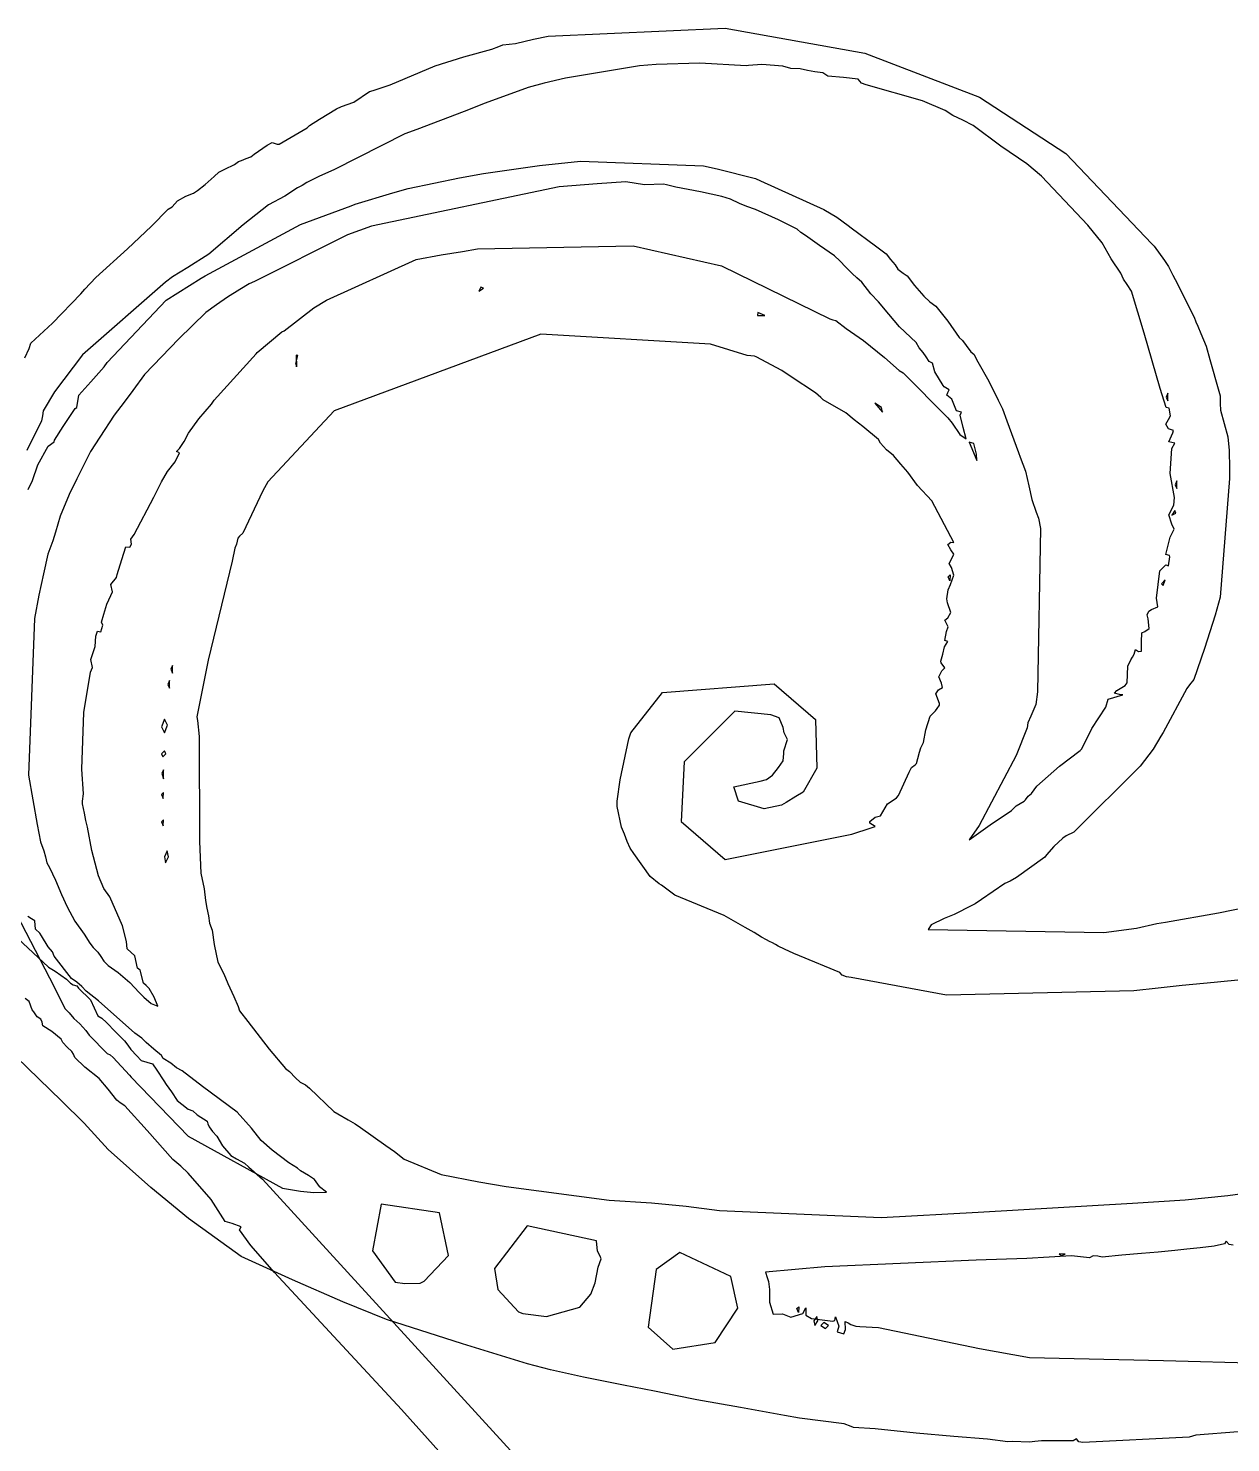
# Model space of a CAD drawing. Extents: x 0 to 208, y 1 to 205.
# Drawn here: x 180.509 to 184.62, y 200.61 to 205.447 of the extents above; entities that cross this region are included whole.
import ezdxf

# ---------------------------------------------------------------- set-up
doc = ezdxf.new("R2010")
doc.units = 0

msp = doc.modelspace()

# ---------------------------------------------------------------- linework, layer by layer
at = {"layer": 'test'}
for p, q in [((182.175082, 205.39548), (182.236017, 205.410325)), ((182.236017, 205.410325), (182.285947, 205.419666)), ((182.285947, 205.419666), (182.891127, 205.447042)), ((182.891127, 205.447042), (183.36839, 205.362313)), ((181.998149, 205.349986), (182.093604, 205.376204)), ((182.093604, 205.376204), (182.117593, 205.385094)), ((182.117593, 205.385094), (182.131846, 205.38992)), ((182.131846, 205.38992), (182.175082, 205.39548)), ((183.36839, 205.362313), (183.761356, 205.211968)), ((181.746401, 205.253449), (181.899904, 205.319108)), ((181.899904, 205.319108), (181.998149, 205.349986)), ((182.598481, 205.318348), (182.345119, 205.277025)), ((182.655357, 205.32371), (182.598481, 205.318348)), ((182.805307, 205.327746), (182.655357, 205.32371)), ((182.962852, 205.319166), (182.805307, 205.327746)), ((182.970613, 205.319282), (182.962852, 205.319166)), ((183.016511, 205.323628), (182.970613, 205.319282)), ((183.088898, 205.317843), (183.016511, 205.323628)), ((183.11554, 205.310082), (183.088898, 205.317843)), ((182.345119, 205.277025), (182.272729, 205.259245)), ((183.147855, 205.308388), (183.11554, 205.310082)), ((183.172408, 205.302941), (183.147855, 205.308388)), ((183.198259, 205.297777), (183.172408, 205.302941)), ((183.225607, 205.294955), (183.198259, 205.297777)), ((183.242399, 205.283412), (183.225607, 205.294955)), ((183.296506, 205.278557), (183.242399, 205.283412)), ((183.346237, 205.273506), (183.296506, 205.278557)), ((183.357554, 205.259931), (183.346237, 205.273506)), ((181.622526, 205.194321), (181.675854, 205.230787)), ((181.675854, 205.230787), (181.68782, 205.234371)), ((181.68782, 205.234371), (181.746401, 205.253449)), ((182.218438, 205.244231), (182.071228, 205.190648)), ((182.272729, 205.259245), (182.218438, 205.244231)), ((183.373189, 205.253976), (183.357554, 205.259931)), ((183.566469, 205.198912), (183.373189, 205.253976)), ((181.504339, 205.136485), (181.562886, 205.171348)), ((181.562886, 205.171348), (181.580243, 205.179815)), ((181.580243, 205.179815), (181.622526, 205.194321)), ((182.071228, 205.190648), (181.998838, 205.162849)), ((183.643993, 205.166397), (183.566469, 205.198912)), ((183.761356, 205.211968), (184.056086, 205.018556)), ((181.47073, 205.114133), (181.504339, 205.136485)), ((181.998838, 205.162849), (181.836834, 205.10076)), ((183.669816, 205.148758), (183.643993, 205.166397)), ((183.703505, 205.132587), (183.669816, 205.148758)), ((183.738658, 205.114807), (183.703505, 205.132587)), ((181.366494, 205.050543), (181.462968, 205.107134)), ((181.462968, 205.107134), (181.47073, 205.114133)), ((181.79688, 205.08569), (181.556128, 204.964586)), ((181.836834, 205.10076), (181.79688, 205.08569)), ((183.834269, 205.043921), (183.738658, 205.114807)), ((181.281107, 205.016504), (181.325967, 205.047825)), ((181.325967, 205.047825), (181.343182, 205.05615)), ((181.343182, 205.05615), (181.360454, 205.050816)), ((181.360454, 205.050816), (181.366494, 205.050543)), ((183.92217, 204.983156), (183.834269, 205.043921)), ((181.181271, 204.965563), (181.21408, 204.980972)), ((181.21408, 204.980972), (181.227796, 204.991189)), ((181.227796, 204.991189), (181.237532, 204.995253)), ((181.237532, 204.995253), (181.253591, 205.001659)), ((181.253591, 205.001659), (181.270242, 205.007811)), ((181.270242, 205.007811), (181.281107, 205.016504)), ((182.065791, 204.950911), (182.257106, 204.978202)), ((182.257106, 204.978202), (182.39671, 204.992652)), ((182.39671, 204.992652), (182.81704, 204.976255)), ((182.81704, 204.976255), (182.863578, 204.966801)), ((183.972999, 204.941683), (183.92217, 204.983156)), ((184.056086, 205.018556), (184.349842, 204.710533)), ((181.113264, 204.912646), (181.145034, 204.939768)), ((181.145034, 204.939768), (181.160076, 204.955375)), ((181.160076, 204.955375), (181.181271, 204.965563)), ((181.50184, 204.940794), (181.460935, 204.919825)), ((181.556128, 204.964586), (181.50184, 204.940794)), ((181.807258, 204.898881), (181.98306, 204.936151)), ((181.98306, 204.936151), (182.065791, 204.950911)), ((182.863578, 204.966801), (182.995604, 204.932979)), ((182.995604, 204.932979), (183.012029, 204.925218)), ((184.131455, 204.774102), (183.972999, 204.941683)), ((181.047112, 204.872853), (181.074233, 204.883521)), ((181.074233, 204.883521), (181.08809, 204.89227)), ((181.08809, 204.89227), (181.113264, 204.912646)), ((181.429918, 204.901114), (181.385968, 204.872858)), ((181.445441, 204.909891), (181.429918, 204.901114)), ((181.460935, 204.919825), (181.445441, 204.909891)), ((181.626283, 204.846159), (181.755552, 204.884544)), ((182.324101, 204.904788), (181.682938, 204.770518)), ((181.755552, 204.884544), (181.807258, 204.898881)), ((182.453367, 204.915146), (182.324101, 204.904788)), ((182.551608, 204.921609), (182.453367, 204.915146)), ((182.616051, 204.9119), (182.551608, 204.921609)), ((182.680683, 204.913876), (182.616051, 204.9119)), ((182.69121, 204.911336), (182.680683, 204.913876)), ((182.722251, 204.903208), (182.69121, 204.911336)), ((182.807567, 204.888024), (182.722251, 204.903208)), ((182.879559, 204.872333), (182.807567, 204.888024)), ((183.012029, 204.925218), (183.229199, 204.827318)), ((180.987083, 204.82846), (181.000799, 204.836221)), ((181.000799, 204.836221), (181.010536, 204.84655)), ((181.010536, 204.84655), (181.019002, 204.856879)), ((181.019002, 204.856879), (181.047112, 204.872853)), ((181.330243, 204.842849), (181.243776, 204.775446)), ((181.385968, 204.872858), (181.330243, 204.842849)), ((181.460824, 204.783986), (181.613357, 204.839442)), ((181.613357, 204.839442), (181.626283, 204.846159)), ((182.909263, 204.862286), (182.879559, 204.872333)), ((182.940059, 204.847836), (182.909263, 204.862286)), ((182.965261, 204.837478), (182.940059, 204.847836)), ((182.99479, 204.827149), (182.965261, 204.837478)), ((180.929925, 204.770308), (180.987083, 204.82846)), ((181.43994, 204.775547), (181.460824, 204.783986)), ((183.074044, 204.791767), (182.99479, 204.827149)), ((183.137115, 204.760683), (183.074044, 204.791767)), ((183.229199, 204.827318), (183.273153, 204.801551)), ((183.273153, 204.801551), (183.311933, 204.773213)), ((180.848193, 204.692759), (180.929925, 204.770308)), ((181.113573, 204.601077), (181.43994, 204.775547)), ((181.243776, 204.775446), (181.126716, 204.674506)), ((181.600207, 204.740846), (181.282213, 204.581244)), ((181.682938, 204.770518), (181.600207, 204.740846)), ((183.150266, 204.748886), (183.137115, 204.760683)), ((183.165647, 204.738472), (183.150266, 204.748886)), ((183.21393, 204.7039), (183.165647, 204.738472)), ((183.311933, 204.773213), (183.322149, 204.765226)), ((183.322149, 204.765226), (183.405193, 204.703177)), ((184.180451, 204.713447), (184.131455, 204.774102)), ((180.739416, 204.594715), (180.848193, 204.692759)), ((181.993145, 204.68417), (182.044851, 204.693399)), ((182.044851, 204.693399), (182.577429, 204.702599)), ((182.577429, 204.702599), (182.878551, 204.635154)), ((183.265483, 204.668425), (183.21393, 204.7039)), ((183.405193, 204.703177), (183.441585, 204.675519)), ((184.210578, 204.659156), (184.180451, 204.713447)), ((184.349842, 204.710533), (184.358055, 204.701756)), ((184.358055, 204.701756), (184.392957, 204.652556)), ((181.126716, 204.674506), (181.054716, 204.628574)), ((181.528109, 204.517546), (181.835389, 204.656597)), ((181.835389, 204.656597), (181.920755, 204.672712)), ((181.920755, 204.672712), (181.993145, 204.68417)), ((183.283517, 204.651943), (183.265483, 204.668425)), ((183.304345, 204.630663), (183.283517, 204.651943)), ((183.441585, 204.675519), (183.456713, 204.656667)), ((183.456713, 204.656667), (183.47263, 204.637814)), ((183.47263, 204.637814), (183.481125, 204.623054)), ((184.244188, 204.610035), (184.210578, 204.659156)), ((184.392957, 204.652556), (184.407322, 204.632603)), ((180.702002, 204.55528), (180.739416, 204.594715)), ((181.002287, 204.597663), (180.978581, 204.578951)), ((180.980127, 204.516899), (181.099744, 204.5923)), ((181.054716, 204.628574), (181.002287, 204.597663)), ((181.099744, 204.5923), (181.113573, 204.601077)), ((182.878551, 204.635154), (183.249614, 204.453039)), ((183.325286, 204.608932), (183.304345, 204.630663)), ((183.34126, 204.593579), (183.325286, 204.608932)), ((183.358081, 204.579384), (183.34126, 204.593579)), ((183.481125, 204.623054), (183.499836, 204.610128)), ((183.499836, 204.610128), (183.513919, 204.600307)), ((183.513919, 204.600307), (183.53915, 204.567338)), ((184.253078, 204.589348), (184.244188, 204.610035)), ((184.265609, 204.571258), (184.253078, 204.589348)), ((184.407322, 204.632603), (184.421659, 204.603235)), ((184.421659, 204.603235), (184.429844, 204.587911)), ((184.429844, 204.587911), (184.494168, 204.458786)), ((180.68854, 204.539419), (180.702002, 204.55528)), ((180.978581, 204.578951), (180.694564, 204.330759)), ((181.232302, 204.554066), (181.190486, 204.527283)), ((181.264123, 204.573144), (181.232302, 204.554066)), ((181.282213, 204.581244), (181.264123, 204.573144)), ((182.055714, 204.562298), (182.049393, 204.548017)), ((182.049393, 204.548017), (182.065451, 204.558234)), ((182.065451, 204.558234), (182.055714, 204.562298)), ((182.065451, 204.558234), (182.065451, 204.558234)), ((183.389847, 204.538964), (183.358081, 204.579384)), ((183.53915, 204.567338), (183.570462, 204.531318)), ((184.280595, 204.548003), (184.265609, 204.571258)), ((184.324308, 204.404081), (184.280595, 204.548003)), ((180.591681, 204.438341), (180.68854, 204.539419)), ((180.778299, 204.304053), (180.980127, 204.516899)), ((181.152609, 204.501431), (181.116445, 204.47558)), ((181.190486, 204.527283), (181.152609, 204.501431)), ((181.383645, 204.41259), (181.485716, 204.491553)), ((181.485716, 204.491553), (181.528109, 204.517546)), ((183.415078, 204.511983), (183.389847, 204.538964)), ((183.451276, 204.469704), (183.415078, 204.511983)), ((183.570462, 204.531318), (183.591149, 204.511873)), ((183.591149, 204.511873), (183.611836, 204.497338)), ((183.611836, 204.497338), (183.653094, 204.446005)), ((181.116445, 204.47558), (181.023272, 204.385376)), ((183.003388, 204.475469), (183.001413, 204.465281)), ((183.001413, 204.465281), (183.027264, 204.465281)), ((183.027264, 204.465281), (183.003388, 204.475469)), ((183.027264, 204.465281), (183.027264, 204.465281)), ((183.249614, 204.453039), (183.259943, 204.449765)), ((183.259943, 204.449765), (183.270301, 204.447507)), ((183.270301, 204.447507), (183.304766, 204.420357)), ((183.487468, 204.425832), (183.451276, 204.469704)), ((183.653094, 204.446005), (183.691868, 204.390029)), ((184.494168, 204.458786), (184.500743, 204.443235)), ((184.500743, 204.443235), (184.50746, 204.427995)), ((180.518177, 204.37085), (180.591681, 204.438341)), ((181.291429, 204.338789), (181.375715, 204.408696)), ((181.375715, 204.408696), (181.383645, 204.41259)), ((182.261682, 204.40109), (181.554208, 204.138451)), ((182.841098, 204.367401), (182.261682, 204.40109)), ((183.304766, 204.420357), (183.364574, 204.379226)), ((183.544237, 204.372679), (183.487468, 204.425832)), ((184.378148, 204.215726), (184.324308, 204.404081)), ((184.50746, 204.427995), (184.517564, 204.403837)), ((184.517564, 204.403837), (184.535231, 204.359613)), ((180.497207, 204.320688), (180.511516, 204.3518)), ((180.511516, 204.3518), (180.518177, 204.37085)), ((181.023272, 204.385376), (180.906071, 204.263211)), ((182.967023, 204.328065), (182.841098, 204.367401)), ((183.364574, 204.379226), (183.436103, 204.320846)), ((183.554566, 204.353967), (183.544237, 204.372679)), ((183.568085, 204.338699), (183.554566, 204.353967)), ((183.691868, 204.390029), (183.702311, 204.38001)), ((183.702311, 204.38001), (183.715236, 204.36192)), ((183.715236, 204.36192), (183.731351, 204.341233)), ((184.535231, 204.359613), (184.548157, 204.31398)), ((180.694564, 204.330759), (180.598224, 204.204284)), ((180.768224, 204.28949), (180.778299, 204.304053)), ((181.145027, 204.175908), (181.287591, 204.334274)), ((181.287591, 204.334274), (181.291429, 204.338789)), ((181.424064, 204.300274), (181.43064, 204.328711)), ((181.42429, 204.300286), (181.424064, 204.300274)), ((181.425701, 204.289505), (181.42429, 204.300286)), ((181.43064, 204.328711), (181.425137, 204.329276)), ((181.425137, 204.329276), (181.425701, 204.289505)), ((182.991887, 204.326372), (182.967023, 204.328065)), ((182.997785, 204.32355), (182.991887, 204.326372)), ((183.085274, 204.277356), (182.997785, 204.32355)), ((183.436103, 204.320846), (183.485743, 204.276896)), ((183.578442, 204.323177), (183.568085, 204.338699)), ((183.588292, 204.307514), (183.578442, 204.323177)), ((183.600004, 204.302349), (183.588292, 204.307514)), ((183.608047, 204.27212), (183.600004, 204.302349)), ((183.731351, 204.341233), (183.741935, 204.332286)), ((183.741935, 204.332286), (183.755622, 204.305927)), ((183.755622, 204.305927), (183.792989, 204.239912)), ((184.548157, 204.31398), (184.578606, 204.205897)), ((180.723365, 204.237829), (180.768224, 204.28949)), ((180.906071, 204.263211), (180.866678, 204.208906)), ((183.117453, 204.255483), (183.085274, 204.277356)), ((183.200138, 204.200055), (183.117453, 204.255483)), ((183.485743, 204.276896), (183.500306, 204.268768)), ((183.500306, 204.268768), (183.652926, 204.114539)), ((183.636416, 204.225757), (183.608047, 204.27212)), ((180.598224, 204.204284), (180.560438, 204.138936)), ((180.681723, 204.193018), (180.723365, 204.237829)), ((180.866678, 204.208906), (180.836884, 204.168195)), ((183.639888, 204.220536), (183.636416, 204.225757)), ((183.656877, 204.21125), (183.639888, 204.220536)), ((183.648834, 204.192031), (183.652898, 204.201514)), ((183.652898, 204.201514), (183.656877, 204.21125)), ((183.792989, 204.239912), (183.825227, 204.17497)), ((184.399456, 204.150846), (184.378148, 204.215726)), ((184.578606, 204.205897), (184.583319, 204.18998)), ((180.674526, 204.149883), (180.681723, 204.193018)), ((180.836884, 204.168195), (180.80269, 204.123977)), ((181.092325, 204.11162), (181.135177, 204.161825)), ((181.135177, 204.161825), (181.145027, 204.175908)), ((183.218229, 204.184843), (183.200138, 204.200055)), ((183.22599, 204.176941), (183.218229, 204.184843)), ((183.303937, 204.131766), (183.22599, 204.176941)), ((183.425385, 204.149873), (183.403033, 204.165395)), ((183.403033, 204.165395), (183.429251, 204.134765)), ((183.666812, 204.178569), (183.648834, 204.192031)), ((183.675335, 204.156443), (183.666812, 204.178569)), ((183.68239, 204.138522), (183.675335, 204.156443)), ((183.825227, 204.17497), (183.83931, 204.145543)), ((184.404314, 204.198993), (184.399093, 204.186068)), ((184.399093, 204.186068), (184.404314, 204.173142)), ((184.404314, 204.173142), (184.404314, 204.198993)), ((184.404314, 204.198993), (184.404314, 204.198993)), ((184.583319, 204.18998), (184.583601, 204.164241)), ((184.583601, 204.164241), (184.585294, 204.141043)), ((180.55468, 204.104674), (180.503584, 204.003802)), ((180.55722, 204.122059), (180.55468, 204.104674)), ((180.560438, 204.138936), (180.55722, 204.122059)), ((180.630595, 204.088441), (180.668769, 204.147343)), ((180.668769, 204.147343), (180.674526, 204.149883)), ((180.80269, 204.123977), (180.75368, 204.049002)), ((181.057081, 204.062006), (181.092325, 204.11162)), ((181.554208, 204.138451), (181.327564, 203.896355)), ((183.331905, 204.108511), (183.303937, 204.131766)), ((183.36234, 204.085255), (183.331905, 204.108511)), ((183.425413, 204.149892), (183.425385, 204.149873)), ((183.429251, 204.134765), (183.425413, 204.149892)), ((183.652926, 204.114539), (183.667715, 204.096984)), ((183.699352, 204.134486), (183.68239, 204.138522)), ((183.694893, 204.123987), (183.699352, 204.134486)), ((183.704968, 204.082295), (183.694893, 204.123987)), ((183.83931, 204.145543), (183.853844, 204.104991)), ((183.853844, 204.104991), (183.894148, 203.99666)), ((184.397875, 204.092962), (184.407301, 204.109049)), ((184.408995, 204.147883), (184.399456, 204.150846)), ((184.407301, 204.109049), (184.413256, 204.121354)), ((184.413256, 204.121354), (184.408995, 204.147883)), ((184.585294, 204.141043), (184.609735, 204.050283)), ((180.598374, 204.038648), (180.628338, 204.085139)), ((180.628338, 204.085139), (180.630595, 204.088441)), ((181.042433, 204.033566), (181.057081, 204.062006)), ((183.415922, 204.041305), (183.36234, 204.085255)), ((183.667715, 204.096984), (183.694102, 204.058529)), ((183.694102, 204.058529), (183.715833, 204.043515)), ((183.715833, 204.043515), (183.704968, 204.082295)), ((184.407499, 204.077017), (184.397875, 204.092962)), ((184.423783, 204.072191), (184.407499, 204.077017)), ((184.408261, 204.033492), (184.421808, 204.06426)), ((184.421808, 204.06426), (184.423783, 204.072191)), ((180.541602, 203.954572), (180.576812, 204.01782)), ((180.576812, 204.01782), (180.597527, 204.033343)), ((180.597527, 204.033343), (180.598374, 204.038648)), ((180.75368, 204.049002), (180.721481, 203.999881)), ((181.015876, 203.999333), (181.025528, 204.010283)), ((181.025528, 204.010283), (181.042433, 204.033566)), ((183.422498, 204.028746), (183.415922, 204.041305)), ((183.443185, 204.005604), (183.422498, 204.028746)), ((183.741732, 204.026756), (183.725307, 204.032005)), ((183.725307, 204.032005), (183.752231, 203.968912)), ((183.750735, 203.99086), (183.741732, 204.026756)), ((184.418449, 204.030952), (184.408261, 204.033492)), ((184.412212, 203.925006), (184.418929, 204.010322)), ((184.428637, 204.028412), (184.418449, 204.030952)), ((184.418929, 204.010322), (184.428637, 204.028412)), ((184.609735, 204.050283), (184.614871, 204.003745)), ((180.721481, 203.999881), (180.67505, 203.90681)), ((180.984832, 203.931264), (181.010683, 203.964744)), ((181.010683, 203.964744), (181.026206, 203.994761)), ((181.026206, 203.994761), (181.015876, 203.999333)), ((183.46644, 203.986046), (183.443185, 204.005604)), ((183.492094, 203.956881), (183.46644, 203.986046)), ((183.75082, 203.990869), (183.750735, 203.99086)), ((183.752231, 203.968912), (183.75082, 203.990869)), ((183.894148, 203.99666), (183.899764, 203.980291)), ((183.899764, 203.980291), (183.917629, 203.932324)), ((184.614871, 204.003745), (184.615436, 203.942234)), ((180.523766, 203.901251), (180.541602, 203.954572)), ((180.964145, 203.896519), (180.984832, 203.931264)), ((183.515462, 203.929534), (183.492094, 203.956881)), ((183.54927, 203.88389), (183.515462, 203.929534)), ((183.917629, 203.932324), (183.929539, 203.882549)), ((184.427254, 203.842276), (184.412212, 203.925006)), ((184.615436, 203.942234), (184.615441, 203.907436)), ((180.508836, 203.869981), (180.523766, 203.901251)), ((180.67505, 203.90681), (180.649311, 203.852516)), ((180.938717, 203.843428), (180.954719, 203.875832)), ((180.954719, 203.875832), (180.964145, 203.896519)), ((181.311223, 203.865407), (181.243067, 203.720348)), ((181.327564, 203.896355), (181.311223, 203.865407)), ((183.597451, 203.83094), (183.54927, 203.88389)), ((183.929539, 203.882549), (183.940009, 203.836013)), ((184.435343, 203.899096), (184.430122, 203.88617)), ((184.430122, 203.88617), (184.435343, 203.873244)), ((184.435343, 203.873244), (184.435343, 203.899096)), ((184.435343, 203.899096), (184.435343, 203.899096)), ((184.615441, 203.907436), (184.583446, 203.502193)), ((180.649311, 203.852516), (180.617798, 203.778565)), ((180.871071, 203.715954), (180.938717, 203.843428)), ((183.673111, 203.688855), (183.597451, 203.83094)), ((183.940009, 203.836013), (183.955023, 203.792049)), ((184.408063, 203.782809), (184.424714, 203.816932)), ((184.424714, 203.816932), (184.427254, 203.842276)), ((180.617798, 203.778565), (180.602276, 203.723755)), ((183.955023, 203.792049), (183.962587, 203.771362)), ((183.962587, 203.771362), (183.969558, 203.736267)), ((184.418759, 203.751784), (184.408063, 203.782809)), ((184.428372, 203.798199), (184.418156, 203.78214)), ((184.418156, 203.78214), (184.432436, 203.788462)), ((184.432436, 203.788462), (184.428372, 203.798199)), ((184.432436, 203.788462), (184.432436, 203.788462)), ((180.602276, 203.723755), (180.592511, 203.694294)), ((181.243067, 203.720348), (181.230988, 203.710301)), ((183.969558, 203.736267), (183.959229, 203.177837)), ((184.412579, 203.706995), (184.426831, 203.734822)), ((184.426831, 203.734822), (184.418759, 203.751784)), ((180.592511, 203.694294), (180.576058, 203.648275)), ((180.828343, 203.630381), (180.842172, 203.673649)), ((180.842172, 203.673649), (180.855831, 203.672802)), ((180.855831, 203.672802), (180.862012, 203.682595)), ((180.859472, 203.700036), (180.871071, 203.715954)), ((180.862012, 203.682595), (180.859472, 203.700036)), ((181.221025, 203.682812), (181.215494, 203.668927)), ((181.225738, 203.703499), (181.221025, 203.682812)), ((181.230988, 203.710301), (181.225738, 203.703499)), ((183.652735, 203.681347), (183.662923, 203.689701)), ((183.662923, 203.66385), (183.652735, 203.681347)), ((183.662923, 203.689701), (183.673111, 203.688855)), ((184.398157, 203.647881), (184.412579, 203.706995)), ((180.576058, 203.648275), (180.560931, 203.581058)), ((180.813441, 203.579127), (180.828343, 203.630381)), ((181.205954, 203.624976), (181.123754, 203.286298)), ((181.215494, 203.668927), (181.205954, 203.624976)), ((183.656997, 203.617311), (183.665125, 203.631451)), ((183.673253, 203.648327), (183.662923, 203.66385)), ((183.665125, 203.631451), (183.673253, 203.648327)), ((184.410406, 203.644636), (184.398157, 203.647881)), ((184.407329, 203.608759), (184.411535, 203.639781)), ((184.411535, 203.639781), (184.410406, 203.644636)), ((180.560931, 203.581058), (180.545691, 203.508668)), ((180.810901, 203.569503), (180.813441, 203.579127)), ((183.653824, 203.571588), (183.660061, 203.577825)), ((183.665125, 203.603172), (183.656997, 203.617311)), ((183.660061, 203.577825), (183.659214, 203.558013)), ((183.662274, 203.544924), (183.673253, 203.576558)), ((183.673253, 203.576558), (183.665125, 203.603172)), ((184.365899, 203.497954), (184.377781, 203.591516)), ((184.377781, 203.591516), (184.398355, 203.612203)), ((184.398355, 203.612203), (184.407329, 203.608759)), ((180.791541, 203.544978), (180.810901, 203.569503)), ((180.79727, 203.52034), (180.791541, 203.544978)), ((183.649123, 203.495809), (183.654259, 203.526834)), ((183.659214, 203.558013), (183.653796, 203.571588)), ((183.653796, 203.571588), (183.653824, 203.571588)), ((183.654259, 203.526834), (183.662274, 203.544924)), ((184.395471, 203.560692), (184.38263, 203.547935)), ((184.38263, 203.547935), (184.388415, 203.54215)), ((184.388415, 203.54215), (184.395471, 203.560692)), ((184.395471, 203.560692), (184.395471, 203.560692)), ((180.545691, 203.508668), (180.530507, 203.428331)), ((180.767637, 203.443793), (180.777994, 203.477606)), ((180.777994, 203.477606), (180.79092, 203.50795)), ((180.79092, 203.50795), (180.79727, 203.52034)), ((183.651973, 203.482883), (183.649123, 203.495809)), ((183.662754, 203.449273), (183.651973, 203.482883)), ((184.371007, 203.468919), (184.365899, 203.497954)), ((184.583446, 203.502193), (184.566964, 203.440144)), ((180.530507, 203.428331), (180.509369, 202.893362)), ((180.759057, 203.416643), (180.767637, 203.443793)), ((183.642378, 203.423422), (183.652566, 203.431183)), ((183.652566, 203.431183), (183.662754, 203.449273)), ((184.333698, 203.441261), (184.339766, 203.453679)), ((184.338016, 203.427375), (184.333698, 203.441261)), ((184.340951, 203.394096), (184.338016, 203.427375)), ((184.339766, 203.453679), (184.348627, 203.459492)), ((184.348627, 203.459492), (184.371007, 203.468919)), ((184.566964, 203.440144), (184.530312, 203.326389)), ((180.739753, 203.368637), (180.745341, 203.385599)), ((180.745341, 203.385599), (180.757307, 203.383059)), ((180.757307, 203.383059), (180.764222, 203.40606)), ((180.764222, 203.40606), (180.759057, 203.416643)), ((183.642236, 203.353626), (183.648135, 203.383911)), ((183.6533, 203.400167), (183.642378, 203.423422)), ((183.648135, 203.383911), (183.6533, 203.400167)), ((184.315043, 203.348514), (184.315607, 203.380098)), ((184.315607, 203.380098), (184.325542, 203.384698)), ((184.325542, 203.384698), (184.340951, 203.394096)), ((180.722848, 203.288407), (180.737778, 203.33341)), ((180.737778, 203.33341), (180.739753, 203.368637)), ((183.635068, 203.30641), (183.641333, 203.332374)), ((183.641333, 203.332374), (183.652566, 203.349675)), ((183.652566, 203.349675), (183.642236, 203.353626)), ((184.314478, 203.316934), (184.315043, 203.348514)), ((180.729142, 203.261737), (180.722848, 203.288407)), ((181.123754, 203.286298), (181.085508, 203.0924)), ((183.62821, 203.282534), (183.635068, 203.30641)), ((183.629339, 203.276861), (183.62821, 203.282534)), ((184.268363, 203.265682), (184.2781, 203.287639)), ((184.2781, 203.287639), (184.283998, 203.296811)), ((184.283998, 203.296811), (184.289615, 203.306435)), ((184.289615, 203.306435), (184.294187, 203.32255)), ((184.294187, 203.32255), (184.304855, 203.315522)), ((184.304855, 203.315522), (184.314478, 203.316934)), ((184.530312, 203.326389), (184.493375, 203.220392)), ((180.698549, 203.106907), (180.721268, 203.245707)), ((180.721268, 203.245707), (180.729142, 203.261737)), ((181.002061, 203.268276), (180.99684, 203.25535)), ((180.99684, 203.25535), (181.002061, 203.242425)), ((181.002061, 203.242425), (181.002061, 203.268276)), ((181.002061, 203.268276), (181.002061, 203.268276)), ((183.621606, 203.229504), (183.631935, 203.250191)), ((183.642265, 203.259928), (183.629339, 203.276861)), ((183.631935, 203.250191), (183.642265, 203.259928)), ((184.265823, 203.209057), (184.268363, 203.265682)), ((180.991703, 203.216568), (180.986482, 203.203642)), ((180.986482, 203.203642), (180.991703, 203.190716)), ((180.991703, 203.216567), (180.991703, 203.216568)), ((180.991703, 203.190716), (180.991703, 203.216567)), ((182.677582, 203.175681), (183.05918, 203.205063)), ((183.05918, 203.205063), (183.200695, 203.083533)), ((183.620421, 203.184688), (183.634814, 203.192449)), ((183.631061, 203.208225), (183.621606, 203.229504)), ((183.634814, 203.192449), (183.631061, 203.208225)), ((184.230244, 203.183036), (184.258683, 203.19932)), ((184.258683, 203.19932), (184.265823, 203.209057)), ((184.469781, 203.189376), (184.389144, 203.039429)), ((184.478925, 203.202302), (184.469781, 203.189376)), ((184.493375, 203.220392), (184.478925, 203.202302)), ((182.569172, 203.038016), (182.677582, 203.175681)), ((183.611503, 203.170915), (183.620421, 203.184688)), ((183.624259, 203.138121), (183.611503, 203.170915)), ((183.623695, 203.132081), (183.624259, 203.138121)), ((183.959229, 203.177837), (183.953895, 203.134626)), ((184.193168, 203.125237), (184.200873, 203.152754)), ((184.200873, 203.152754), (184.251269, 203.168361)), ((184.22189, 203.173017), (184.230244, 203.183036)), ((184.23998, 203.169489), (184.22189, 203.173017)), ((184.251269, 203.168361), (184.23998, 203.169489)), ((180.691719, 202.914059), (180.698549, 203.106907)), ((181.085508, 203.0924), (181.088048, 203.079475)), ((182.924171, 203.111721), (182.751445, 202.938598)), ((183.046977, 203.099812), (182.924171, 203.111721)), ((183.0765, 203.089708), (183.046977, 203.099812)), ((183.089313, 203.056098), (183.0765, 203.089708)), ((183.577495, 203.048518), (183.59265, 203.095054)), ((183.59265, 203.095054), (183.610176, 203.11289)), ((183.610176, 203.11289), (183.616695, 203.120651)), ((183.616695, 203.120651), (183.623695, 203.132081)), ((183.936369, 203.095352), (183.925926, 203.072295)), ((183.953895, 203.134626), (183.936369, 203.095352)), ((184.144375, 203.053234), (184.193168, 203.125237)), ((180.974488, 203.084711), (180.964158, 203.058238)), ((180.964158, 203.058238), (180.974488, 203.038172)), ((180.984845, 203.064645), (180.974488, 203.084711)), ((180.974488, 203.038172), (180.984845, 203.064645)), ((180.984845, 203.064645), (180.984845, 203.064645)), ((181.088048, 203.079475), (181.093551, 203.025184)), ((183.09349, 203.038008), (183.089313, 203.056098)), ((183.200695, 203.083533), (183.204279, 202.917519)), ((183.569056, 203.004565), (183.577495, 203.048518)), ((183.923386, 203.054684), (183.886096, 202.960662)), ((183.925926, 203.072295), (183.923386, 203.054684)), ((184.110723, 202.983017), (184.144375, 203.053234)), ((181.093551, 203.025184), (181.093833, 202.665825)), ((182.532494, 202.877234), (182.561693, 203.017216)), ((182.561693, 203.017216), (182.569172, 203.038016)), ((183.091684, 202.975815), (183.104469, 203.014753)), ((183.104469, 203.014753), (183.09349, 203.038008)), ((183.560646, 202.986475), (183.569056, 203.004565)), ((184.38079, 203.026503), (184.354431, 202.982553)), ((184.389144, 203.039429), (184.38079, 203.026503)), ((180.975073, 202.976117), (180.964123, 202.965788)), ((180.964123, 202.965788), (180.968695, 202.95543)), ((180.968695, 202.95543), (180.979645, 202.965788)), ((180.979645, 202.965788), (180.975073, 202.976117)), ((180.979645, 202.965788), (180.979645, 202.965788)), ((183.089991, 202.942033), (183.092531, 202.966981)), ((183.092531, 202.966981), (183.091684, 202.975815)), ((183.545575, 202.932457), (183.549865, 202.950604)), ((183.549865, 202.950604), (183.555538, 202.971997)), ((183.555538, 202.971997), (183.560646, 202.986475)), ((183.886096, 202.960662), (183.76005, 202.72107)), ((184.033967, 202.923671), (184.105332, 202.976977)), ((184.105332, 202.976977), (184.110723, 202.983017)), ((184.354431, 202.982553), (184.309611, 202.924042)), ((180.698267, 202.829531), (180.691719, 202.914059)), ((180.971292, 202.911296), (180.966155, 202.898568)), ((180.966155, 202.898568), (180.970925, 202.88028)), ((180.970925, 202.88028), (180.971207, 202.911302)), ((180.971207, 202.911302), (180.971292, 202.911296)), ((182.751445, 202.938598), (182.740749, 202.734755)), ((183.053019, 202.893265), (183.073706, 202.91985)), ((183.073706, 202.91985), (183.089991, 202.942033)), ((183.204279, 202.917519), (183.157839, 202.835494)), ((183.484336, 202.823723), (183.520571, 202.903755)), ((183.520571, 202.903755), (183.528642, 202.91987)), ((183.528642, 202.91987), (183.54058, 202.928619)), ((183.54058, 202.928619), (183.545575, 202.932457)), ((183.956714, 202.85532), (184.033967, 202.923671)), ((184.309611, 202.924042), (184.083599, 202.698168)), ((180.509369, 202.893362), (180.539002, 202.724641)), ((182.522616, 202.803701), (182.532494, 202.877234)), ((182.921182, 202.853076), (183.011109, 202.872267)), ((182.936874, 202.804308), (182.921182, 202.853076)), ((183.011109, 202.872267), (183.032333, 202.878109)), ((183.032333, 202.878109), (183.053019, 202.893265)), ((183.9382, 202.830259), (183.956714, 202.85532)), ((180.694146, 202.794648), (180.694711, 202.804272)), ((180.694711, 202.804272), (180.698267, 202.829531)), ((180.971292, 202.833287), (180.965026, 202.82705)), ((180.965026, 202.82705), (180.970445, 202.813475)), ((180.970445, 202.813475), (180.971292, 202.833287)), ((180.971292, 202.833287), (180.971292, 202.833287)), ((182.522616, 202.785893), (182.522616, 202.803701)), ((183.024777, 202.777864), (182.936874, 202.804308)), ((183.099654, 202.80016), (183.084047, 202.79079)), ((183.132524, 202.82031), (183.099654, 202.80016)), ((183.157839, 202.835494), (183.132524, 202.82031)), ((183.44649, 202.794795), (183.462577, 202.804786)), ((183.462577, 202.804786), (183.476857, 202.815905)), ((183.476857, 202.815905), (183.484336, 202.823723)), ((183.886497, 202.787897), (183.913957, 202.804125)), ((183.913957, 202.804125), (183.917824, 202.80912)), ((183.917824, 202.80912), (183.927165, 202.821058)), ((183.927165, 202.821058), (183.9382, 202.830259)), ((180.701512, 202.763022), (180.694146, 202.794648)), ((180.706028, 202.738271), (180.701512, 202.763022)), ((182.536812, 202.715061), (182.522616, 202.785893)), ((183.084047, 202.79079), (183.024777, 202.777864)), ((183.404524, 202.749829), (183.417449, 202.752651)), ((183.417449, 202.752651), (183.422981, 202.753498)), ((183.422981, 202.753498), (183.44649, 202.794795)), ((183.797882, 202.722811), (183.870269, 202.772657)), ((183.870269, 202.772657), (183.886497, 202.787897)), ((180.539002, 202.724641), (180.550573, 202.665179)), ((180.711221, 202.715609), (180.706028, 202.738271)), ((180.726545, 202.635215), (180.711221, 202.715609)), ((180.971292, 202.740216), (180.965026, 202.733979)), ((180.965026, 202.733979), (180.970445, 202.720404)), ((180.970445, 202.720404), (180.971292, 202.740216)), ((180.971292, 202.740216), (180.971292, 202.740216)), ((182.546916, 202.691185), (182.536812, 202.715061)), ((182.740749, 202.734755), (182.89145, 202.605057)), ((183.324161, 202.691832), (183.39013, 202.713281)), ((183.386433, 202.734899), (183.404524, 202.749829)), ((183.386433, 202.728973), (183.386433, 202.734899)), ((183.404524, 202.717768), (183.386433, 202.728973)), ((183.39013, 202.713281), (183.404524, 202.717768)), ((183.725492, 202.671509), (183.797882, 202.722811)), ((183.76005, 202.72107), (183.725492, 202.671509)), ((180.550573, 202.665179), (180.562116, 202.634829)), ((181.093833, 202.665825), (181.09945, 202.558163)), ((182.556596, 202.665982), (182.546916, 202.691185)), ((182.566163, 202.64332), (182.556596, 202.665982)), ((182.89145, 202.605057), (183.324161, 202.691832)), ((184.045782, 202.677481), (184.015496, 202.649457)), ((184.056591, 202.685242), (184.045782, 202.677481)), ((184.083599, 202.698168), (184.056591, 202.685242)), ((180.136885, 202.647343), (180.577916, 202.237035)), ((180.562116, 202.634829), (180.56824, 202.614142)), ((180.56824, 202.614142), (180.572191, 202.593455)), ((180.748587, 202.548457), (180.726545, 202.635215)), ((180.983962, 202.634851), (180.974592, 202.614164)), ((180.974592, 202.614164), (180.978572, 202.593478)), ((180.978572, 202.593478), (180.987942, 202.614164)), ((180.987942, 202.614164), (180.983962, 202.634851)), ((180.987942, 202.614164), (180.987942, 202.614164)), ((182.579089, 202.624778), (182.566163, 202.64332)), ((182.635105, 202.546814), (182.579089, 202.624778)), ((183.98369, 202.612864), (183.887596, 202.543121)), ((183.990294, 202.62102), (183.98369, 202.612864)), ((184.015496, 202.649457), (183.990294, 202.62102)), ((180.3956, 202.558405), (180.582013, 202.200435)), ((180.572191, 202.593455), (180.581561, 202.577002)), ((180.581561, 202.577002), (180.602248, 202.534242)), ((181.09945, 202.558163), (181.109976, 202.504004)), ((180.602248, 202.534242), (180.622935, 202.48544)), ((180.767242, 202.505297), (180.748587, 202.548457)), ((182.665367, 202.520963), (182.635105, 202.546814)), ((182.674173, 202.517181), (182.665367, 202.520963)), ((182.718891, 202.482363), (182.674173, 202.517181)), ((183.847605, 202.522378), (183.768281, 202.468087)), ((183.865188, 202.530139), (183.847605, 202.522378)), ((183.887596, 202.543121), (183.865188, 202.530139)), ((180.622935, 202.48544), (180.641928, 202.442537)), ((180.788324, 202.477007), (180.767242, 202.505297)), ((180.830888, 202.378433), (180.788324, 202.477007)), ((181.109976, 202.504004), (181.114831, 202.464301)), ((181.114831, 202.464301), (181.119967, 202.438309)), ((182.887516, 202.413219), (182.718891, 202.482363)), ((183.768281, 202.468087), (183.745929, 202.452565)), ((180.641928, 202.442537), (180.667949, 202.394181)), ((181.119967, 202.438309), (181.125132, 202.412457)), ((181.125132, 202.412457), (181.128095, 202.386606)), ((182.959341, 202.371684), (182.887516, 202.413219)), ((183.674268, 202.416384), (183.640556, 202.402611)), ((183.694221, 202.426713), (183.674268, 202.416384)), ((183.713638, 202.437042), (183.694221, 202.426713)), ((183.745929, 202.452565), (183.713638, 202.437042)), ((184.396693, 202.390956), (184.578385, 202.422404)), ((184.578385, 202.422404), (184.684303, 202.444332)), ((180.519499, 202.402153), (180.507589, 202.409293)), ((180.531042, 202.395012), (180.519499, 202.402153)), ((180.533582, 202.365963), (180.531042, 202.395012)), ((180.548681, 202.353292), (180.533582, 202.365963)), ((180.667949, 202.394181), (180.700032, 202.349796)), ((180.845253, 202.324604), (180.830888, 202.378433)), ((181.128095, 202.386606), (181.137916, 202.36335)), ((181.137916, 202.36335), (181.144295, 202.31423)), ((182.991088, 202.355485), (182.959341, 202.371684)), ((183.595866, 202.380824), (183.585622, 202.364963)), ((183.585622, 202.364963), (184.18542, 202.35469)), ((183.640556, 202.402611), (183.595866, 202.380824)), ((184.18542, 202.35469), (184.297586, 202.369704)), ((184.297586, 202.369704), (184.367605, 202.385989)), ((184.367605, 202.385989), (184.396693, 202.390956)), ((180.554777, 202.343837), (180.548681, 202.353292)), ((180.57727, 202.306251), (180.554777, 202.343837)), ((180.700032, 202.349796), (180.719449, 202.318641)), ((180.719449, 202.318641), (180.730399, 202.303909)), ((180.847229, 202.299035), (180.845253, 202.324604)), ((183.015613, 202.339313), (182.991088, 202.355485)), ((183.032236, 202.329577), (183.015613, 202.339313)), ((183.04265, 202.32444), (183.032236, 202.329577)), ((183.053008, 202.319276), (183.04265, 202.32444)), ((183.063337, 202.314111), (183.053008, 202.319276)), ((180.591861, 202.288809), (180.57727, 202.306251)), ((180.597025, 202.274557), (180.591861, 202.288809)), ((180.657322, 202.197279), (180.597025, 202.274557)), ((180.730399, 202.303909), (180.747022, 202.288387)), ((180.747022, 202.288387), (180.757352, 202.272865)), ((180.757352, 202.272865), (180.767709, 202.257343)), ((180.872911, 202.275413), (180.847229, 202.299035)), ((180.881999, 202.233063), (180.872911, 202.275413)), ((181.144295, 202.31423), (181.156628, 202.253947)), ((183.072509, 202.308213), (183.063337, 202.314111)), ((183.094466, 202.298476), (183.072509, 202.308213)), ((183.126665, 202.283067), (183.094466, 202.298476)), ((183.146082, 202.275249), (183.126665, 202.283067)), ((183.283104, 202.218785), (183.146082, 202.275249)), ((180.577916, 202.237035), (180.60055, 202.222839)), ((180.60055, 202.222839), (180.639299, 202.195971)), ((180.767709, 202.257343), (180.782469, 202.241821)), ((180.782469, 202.241821), (180.816497, 202.218566)), ((180.816497, 202.218566), (180.856028, 202.18394)), ((180.891115, 202.225923), (180.881999, 202.233063)), ((180.902686, 202.181363), (180.891115, 202.225923)), ((181.156628, 202.253947), (181.177202, 202.214061)), ((183.290865, 202.209556), (183.283104, 202.218785)), ((180.582013, 202.200435), (180.635444, 202.09415)), ((180.639299, 202.195971), (180.653552, 202.182171)), ((180.653552, 202.182171), (180.662724, 202.176272)), ((180.675215, 202.185398), (180.657322, 202.197279)), ((180.662724, 202.176272), (180.674831, 202.17218)), ((180.674831, 202.17218), (180.68104, 202.164278)), ((180.691979, 202.170666), (180.675215, 202.185398)), ((180.706654, 202.154636), (180.691979, 202.170666)), ((180.856028, 202.18394), (180.887557, 202.150392)), ((180.911801, 202.174222), (180.902686, 202.181363)), ((180.922836, 202.16347), (180.911801, 202.174222)), ((181.177202, 202.214061), (181.191426, 202.180984)), ((181.191426, 202.180984), (181.211887, 202.13584)), ((183.306387, 202.204053), (183.290865, 202.209556)), ((183.321909, 202.201795), (183.306387, 202.204053)), ((183.647655, 202.140908), (183.321909, 202.201795)), ((184.454277, 202.173957), (184.371549, 202.165067)), ((184.562865, 202.184568), (184.454277, 202.173957)), ((184.666277, 202.194869), (184.562865, 202.184568)), ((180.51257, 202.119019), (180.497979, 202.129884)), ((180.68104, 202.164278), (180.721655, 202.125246)), ((180.749428, 202.121175), (180.706654, 202.154636)), ((180.721655, 202.125246), (180.747083, 202.070255)), ((180.887557, 202.150392), (180.904096, 202.133459)), ((180.904096, 202.133459), (180.929016, 202.112377)), ((180.939459, 202.133738), (180.922836, 202.16347)), ((180.939458, 202.133673), (180.939459, 202.133738)), ((180.952384, 202.103769), (180.939458, 202.133673)), ((181.211887, 202.13584), (181.226308, 202.102518)), ((184.288818, 202.155697), (183.647655, 202.140908)), ((184.371549, 202.165067), (184.288818, 202.155697)), ((180.522306, 202.091192), (180.51257, 202.119019)), ((180.528402, 202.083318), (180.522306, 202.091192)), ((180.539352, 202.067203), (180.528402, 202.083318)), ((180.635444, 202.09415), (180.648877, 202.080124)), ((180.648877, 202.080124), (180.664484, 202.060933)), ((180.873261, 202.010569), (180.749428, 202.121175)), ((180.929016, 202.112377), (180.952384, 202.103769)), ((181.226308, 202.102518), (181.231219, 202.086714)), ((181.231219, 202.086714), (181.259413, 202.050392)), ((180.55146, 202.058567), (180.539352, 202.067203)), ((180.556737, 202.048294), (180.55146, 202.058567)), ((180.559277, 202.036356), (180.556737, 202.048294)), ((180.589083, 202.016205), (180.559277, 202.036356)), ((180.664484, 202.060933), (180.685171, 202.042335)), ((180.685171, 202.042335), (180.705858, 202.020434)), ((180.747083, 202.070255), (180.760968, 202.062494)), ((180.760968, 202.062494), (180.77649, 202.047254)), ((180.77649, 202.047254), (180.807515, 202.015967)), ((181.259413, 202.050392), (181.332288, 201.956626)), ((180.621544, 201.990269), (180.589083, 202.016205)), ((180.626765, 201.979234), (180.621544, 201.990269)), ((180.641554, 201.962555), (180.626765, 201.979234)), ((180.705858, 202.020434), (180.716667, 202.003952)), ((180.716667, 202.003952), (180.778242, 201.941762)), ((180.807515, 202.015967), (180.838537, 201.98468)), ((180.838537, 201.98468), (180.848894, 201.96944)), ((180.881417, 202.004671), (180.873261, 202.010569)), ((180.896939, 201.993721), (180.881417, 202.004671)), ((180.912433, 201.978396), (180.896939, 201.993721)), ((180.938285, 201.95658), (180.912433, 201.978396)), ((180.623088, 201.779239), (180.467612, 201.930092)), ((180.657499, 201.947738), (180.641554, 201.962555)), ((180.663397, 201.938566), (180.657499, 201.947738)), ((180.668506, 201.928152), (180.663397, 201.938566)), ((180.702855, 201.894855), (180.668506, 201.928152)), ((180.778242, 201.941762), (180.7886, 201.936738)), ((180.7886, 201.936738), (180.798929, 201.927482)), ((180.848894, 201.96944), (180.859224, 201.954623)), ((180.859224, 201.954623), (180.880052, 201.933203)), ((180.880052, 201.933203), (180.894953, 201.917003)), ((180.964136, 201.933974), (180.938285, 201.95658)), ((180.970599, 201.924322), (180.964136, 201.933974)), ((181.332288, 201.956626), (181.387928, 201.889534)), ((180.751372, 201.855985), (180.702855, 201.894855)), ((180.798929, 201.927482), (180.855182, 201.867174)), ((180.894953, 201.917003), (180.933564, 201.905968)), ((180.933564, 201.905968), (180.947985, 201.883955)), ((180.947985, 201.883955), (180.971889, 201.848299)), ((180.996112, 201.907953), (180.970599, 201.924322)), ((181.015529, 201.892883), (180.996112, 201.907953)), ((181.035002, 201.882553), (181.015529, 201.892883)), ((181.104787, 201.828259), (181.035002, 201.882553)), ((181.387928, 201.889534), (181.402237, 201.879882)), ((181.402237, 201.879882), (181.422218, 201.858151)), ((180.78201, 201.819166), (180.751372, 201.855985)), ((180.855182, 201.867174), (180.860967, 201.86088)), ((180.860967, 201.86088), (181.055915, 201.659086)), ((180.971889, 201.848299), (180.980187, 201.835345)), ((180.980187, 201.835345), (180.998108, 201.810707)), ((181.422218, 201.858151), (181.439011, 201.843306)), ((181.439011, 201.843306), (181.456311, 201.834049)), ((181.456311, 201.834049), (181.470986, 201.823183)), ((180.812095, 201.78145), (180.78201, 201.819166)), ((180.998108, 201.810707), (181.018541, 201.780628)), ((181.222699, 201.74114), (181.104787, 201.828259)), ((181.470986, 201.823183), (181.553319, 201.742849)), ((180.699621, 201.702785), (180.623088, 201.779239)), ((180.823073, 201.773125), (180.812095, 201.78145)), ((180.839188, 201.762908), (180.823073, 201.773125)), ((180.915007, 201.677587), (180.839188, 201.762908)), ((181.018541, 201.780628), (181.034232, 201.768041)), ((181.034232, 201.768041), (181.055681, 201.750487)), ((181.055681, 201.750487), (181.071175, 201.745689)), ((181.071175, 201.745689), (181.086697, 201.731296)), ((181.27182, 201.685814), (181.222699, 201.74114)), ((181.553319, 201.742849), (181.566978, 201.735088)), ((181.566978, 201.735088), (181.603173, 201.714006)), ((180.78179, 201.613419), (180.699621, 201.702785)), ((181.086697, 201.731296), (181.121078, 201.70996)), ((181.121078, 201.70996), (181.123053, 201.700844)), ((181.123053, 201.700844), (181.127456, 201.690232)), ((181.127456, 201.690232), (181.138406, 201.67471)), ((181.603173, 201.714006), (181.626146, 201.70108)), ((181.626146, 201.70108), (181.644237, 201.688324)), ((181.644237, 201.688324), (181.731565, 201.627132)), ((181.003272, 201.579227), (180.915007, 201.677587)), ((181.055915, 201.659086), (181.378032, 201.480787)), ((181.138406, 201.67471), (181.153928, 201.659216)), ((181.153928, 201.659216), (181.173571, 201.625606)), ((181.305715, 201.643669), (181.27182, 201.685814)), ((181.342951, 201.611092), (181.305715, 201.643669)), ((180.927594, 201.483058), (180.78179, 201.613419)), ((181.173571, 201.625606), (181.201872, 201.592967)), ((181.201872, 201.592967), (181.221233, 201.581537)), ((181.399548, 201.567142), (181.342951, 201.611092)), ((181.731565, 201.627132), (181.761418, 201.606332)), ((181.761418, 201.606332), (181.79441, 201.580142)), ((181.031127, 201.555972), (181.003272, 201.579227)), ((181.055596, 201.532124), (181.031127, 201.555972)), ((181.221233, 201.581537), (181.24827, 201.566128)), ((181.24827, 201.566128), (181.262522, 201.55292)), ((181.262522, 201.55292), (181.310082, 201.511318)), ((181.429526, 201.549052), (181.399548, 201.567142)), ((181.439855, 201.539823), (181.429526, 201.549052)), ((181.79441, 201.580142), (181.920521, 201.527903)), ((181.134573, 201.442219), (181.055596, 201.532124)), ((181.310082, 201.511318), (182.331022, 200.394188)), ((181.46692, 201.523821), (181.439855, 201.539823)), ((181.48803, 201.511065), (181.46692, 201.523821)), ((181.504907, 201.48606), (181.48803, 201.511065)), ((181.920521, 201.527903), (182.049787, 201.501967)), ((182.049787, 201.501967), (182.142861, 201.487009)), ((184.609261, 201.455417), (184.959513, 201.503203)), ((181.05686, 201.377157), (180.927594, 201.483058)), ((181.378032, 201.480787), (181.439218, 201.470429)), ((181.439218, 201.470429), (181.485756, 201.466563)), ((181.485756, 201.466563), (181.527979, 201.466845)), ((181.505148, 201.485895), (181.504907, 201.48606)), ((181.527979, 201.466845), (181.505148, 201.485895)), ((182.142861, 201.487009), (182.494464, 201.440349)), ((184.464481, 201.440516), (184.609261, 201.455417)), ((181.182581, 201.367247), (181.134573, 201.442219)), ((181.715321, 201.426488), (181.686207, 201.266601)), ((181.914589, 201.397019), (181.715321, 201.426488)), ((181.945419, 201.250074), (181.914589, 201.397019)), ((182.494464, 201.440349), (182.639244, 201.430189)), ((182.639244, 201.430189), (182.75817, 201.418844)), ((182.75817, 201.418844), (182.871922, 201.404084)), ((182.871922, 201.404084), (183.425182, 201.380885)), ((183.425182, 201.380885), (183.756107, 201.398778)), ((183.756107, 201.398778), (184.283509, 201.429283)), ((184.283509, 201.429283), (184.464481, 201.440516)), ((181.236946, 201.247047), (181.05686, 201.377157)), ((181.205695, 201.359486), (181.182581, 201.367247)), ((181.237327, 201.349157), (181.205695, 201.359486)), ((181.231259, 201.338799), (181.237327, 201.349157)), ((182.213972, 201.352306), (182.102923, 201.206197)), ((182.451747, 201.300888), (182.213972, 201.352306)), ((181.269427, 201.284392), (181.231259, 201.338799)), ((182.455332, 201.264964), (182.451747, 201.300888)), ((184.603943, 201.299453), (184.598722, 201.290196)), ((184.614893, 201.287854), (184.603943, 201.299453)), ((181.351071, 201.192837), (181.269427, 201.284392)), ((181.686207, 201.266601), (181.763841, 201.159001)), ((182.463939, 201.248736), (182.455332, 201.264964)), ((182.736494, 201.260671), (182.655078, 201.203222)), ((182.910546, 201.178587), (182.736494, 201.260671)), ((184.0534, 201.255456), (184.033588, 201.256302)), ((184.033588, 201.256302), (184.039825, 201.250065)), ((184.039825, 201.250065), (184.0534, 201.255484)), ((184.0534, 201.255484), (184.0534, 201.255456)), ((184.247787, 201.252209), (184.180567, 201.244646)), ((184.315001, 201.25743), (184.247787, 201.252209)), ((184.371883, 201.262172), (184.315001, 201.25743)), ((184.428759, 201.268268), (184.371883, 201.262172)), ((184.469283, 201.27236), (184.428759, 201.268268)), ((184.515223, 201.276452), (184.469283, 201.27236)), ((184.562544, 201.283084), (184.515223, 201.276452)), ((184.598722, 201.290196), (184.562544, 201.283084)), ((184.627819, 201.28616), (184.614893, 201.287854)), ((181.412824, 201.167958), (181.236946, 201.247047)), ((181.861988, 201.162424), (181.945419, 201.250074)), ((182.102923, 201.206197), (182.11393, 201.134501)), ((182.446696, 201.156881), (182.457674, 201.211172)), ((182.457674, 201.211172), (182.466959, 201.238943)), ((182.466959, 201.238943), (182.463939, 201.248736)), ((182.655078, 201.203222), (182.62838, 201.006084)), ((183.23226, 201.211682), (183.02899, 201.193592)), ((183.749358, 201.234401), (183.23226, 201.211682)), ((183.923243, 201.240045), (183.749358, 201.234401)), ((184.075217, 201.249754), (183.923243, 201.240045)), ((184.136597, 201.242162), (184.075217, 201.249754)), ((184.149523, 201.249472), (184.136597, 201.242162)), ((184.165045, 201.247778), (184.149523, 201.249472)), ((184.180567, 201.244646), (184.165045, 201.247778)), ((181.785405, 200.723454), (181.351071, 201.192837)), ((181.584268, 201.091741), (181.412824, 201.167958)), ((181.763841, 201.159001), (181.79664, 201.155361)), ((181.79664, 201.155361), (181.848454, 201.156207)), ((181.848442, 201.156215), (181.861988, 201.162424)), ((181.848454, 201.156207), (181.848442, 201.156215)), ((182.432698, 201.118019), (182.446696, 201.156881)), ((182.935184, 201.070239), (182.910546, 201.178587)), ((183.02899, 201.193592), (183.034747, 201.175501)), ((183.034747, 201.175501), (183.039912, 201.161644)), ((183.039912, 201.161644), (183.042847, 201.13441)), ((182.11393, 201.134501), (182.185191, 201.058279)), ((182.394087, 201.074069), (182.432698, 201.118019)), ((183.042847, 201.13441), (183.042565, 201.091376)), ((181.734215, 201.031735), (181.584268, 201.091741)), ((182.185191, 201.058279), (182.199867, 201.052832)), ((182.280958, 201.042333), (182.394101, 201.074108)), ((182.394101, 201.074108), (182.394087, 201.074069)), ((182.856732, 200.952722), (182.935184, 201.070239)), ((183.042565, 201.091376), (183.055124, 201.050437)), ((183.142329, 201.055444), (183.136911, 201.069019)), ((183.136911, 201.069019), (183.136939, 201.069019)), ((183.136939, 201.069019), (183.143176, 201.075256)), ((183.143176, 201.075256), (183.142329, 201.055444)), ((183.156712, 201.052009), (183.166787, 201.072075)), ((183.166787, 201.072075), (183.16707, 201.046224)), ((181.993718, 200.948138), (181.734215, 201.031735)), ((182.199867, 201.052832), (182.280958, 201.042333)), ((183.055124, 201.050437), (183.087768, 201.050711)), ((183.087768, 201.050711), (183.116261, 201.039846)), ((183.116261, 201.039846), (183.156712, 201.052009)), ((183.16707, 201.046224), (183.186882, 201.034822)), ((183.186882, 201.034822), (183.259557, 201.026638)), ((183.204223, 201.04231), (183.194204, 201.026788)), ((183.194204, 201.026788), (183.198268, 201.011266)), ((183.198268, 201.011266), (183.208287, 201.026788)), ((183.208287, 201.026788), (183.204223, 201.04231)), ((183.208287, 201.026788), (183.208287, 201.026788)), ((183.228367, 201.021595), (183.21863, 201.011266)), ((183.21863, 201.011266), (183.234745, 201.000937)), ((183.244482, 201.011266), (183.228367, 201.021595)), ((183.234745, 201.000937), (183.244482, 201.011266)), ((183.244482, 201.011266), (183.244482, 201.011266)), ((183.259557, 201.026638), (183.266697, 201.028049)), ((183.266697, 201.028049), (183.268108, 201.040975)), ((183.268108, 201.040975), (183.280046, 201.00859)), ((183.302624, 200.997385), (183.301495, 201.02541)), ((183.301495, 201.02541), (183.311852, 201.020245)), ((183.311852, 201.020245), (183.321476, 201.014629)), ((183.321476, 201.014629), (183.338268, 201.008956)), ((183.338268, 201.008956), (183.352295, 201.008392)), ((182.62838, 201.006084), (182.711972, 200.930415)), ((183.280046, 201.00859), (183.274402, 200.989257)), ((183.274402, 200.989257), (183.296641, 200.982512)), ((183.296641, 200.982512), (183.302624, 200.997385)), ((183.352295, 201.008392), (183.415637, 201.004384)), ((183.415637, 201.004384), (183.760385, 200.932759)), ((182.216052, 200.880545), (181.993718, 200.948138)), ((182.711972, 200.930415), (182.856752, 200.95271)), ((182.856752, 200.95271), (182.856732, 200.952722)), ((183.760385, 200.932759), (183.818133, 200.922232)), ((183.818133, 200.922232), (183.932312, 200.901546)), ((182.294808, 200.859689), (182.216052, 200.880545)), ((183.932312, 200.901546), (184.389879, 200.891498)), ((184.389879, 200.891498), (184.812887, 200.879617)), ((182.406768, 200.834063), (182.294808, 200.859689)), ((182.54421, 200.807732), (182.406768, 200.834063)), ((182.649422, 200.787017), (182.54421, 200.807732)), ((182.721807, 200.772398), (182.649422, 200.787017)), ((182.794197, 200.757525), (182.721807, 200.772398)), ((182.332303, 200.116598), (181.785405, 200.723454)), ((182.944147, 200.730686), (182.794197, 200.757525)), ((183.094094, 200.703931), (182.944147, 200.730686)), ((183.145802, 200.694251), (183.094094, 200.703931)), ((183.298337, 200.674721), (183.145802, 200.694251)), ((183.321592, 200.665436), (183.298337, 200.674721)), ((183.329579, 200.661993), (183.321592, 200.665436)), ((183.404554, 200.657788), (183.329579, 200.661993)), ((183.543935, 200.643451), (183.404554, 200.657788)), ((183.673201, 200.631597), (183.543935, 200.643451)), ((183.788381, 200.622256), (183.673201, 200.631597)), ((183.857467, 200.612886), (183.788381, 200.622256)), ((184.092024, 200.623752), (184.081385, 200.617345)), ((184.100209, 200.613366), (184.092024, 200.623752)), ((184.477229, 200.629142), (184.113586, 200.611108)), ((184.500512, 200.635944), (184.477229, 200.629142)), ((184.645258, 200.648079), (184.500512, 200.635944)), ((183.873694, 200.615144), (183.857467, 200.612886)), ((183.931296, 200.612096), (183.873694, 200.615144)), ((183.950064, 200.615087), (183.931296, 200.612096)), ((183.972924, 200.617063), (183.950064, 200.615087)), ((184.081385, 200.617345), (183.972924, 200.617063)), ((184.113586, 200.611108), (184.100209, 200.613366))]:
    msp.add_line(p, q, dxfattribs=at)

doc.saveas('drawing.dxf')
